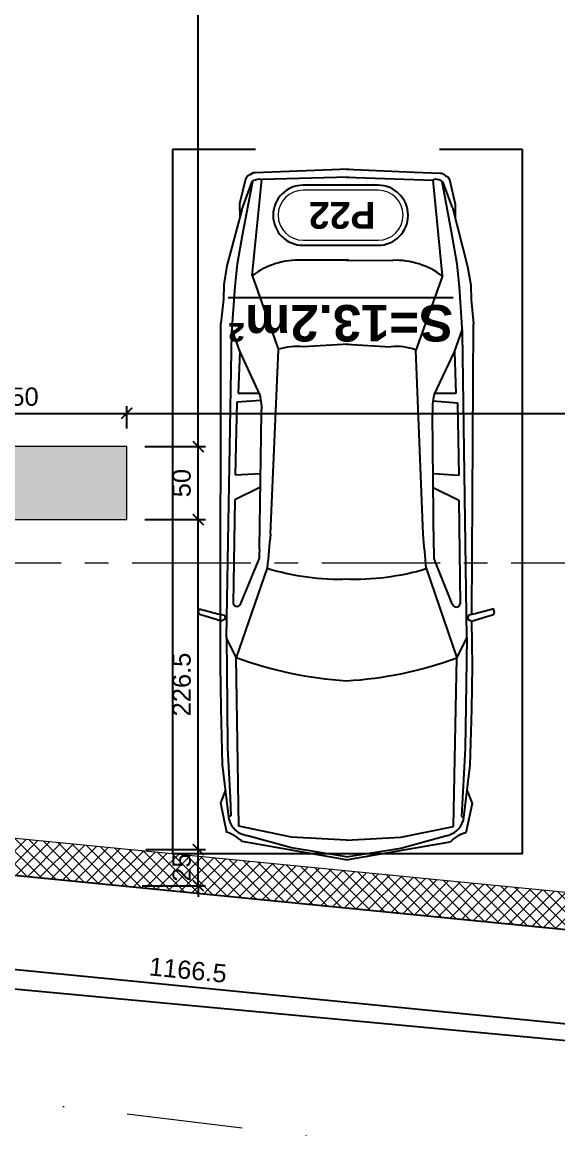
# Model space of a CAD drawing. Header units: centimetres. Extents: x 60496 to 66049, y -55119 to -48212.
# Drawn here: x 61366 to 61734, y -54485 to -53726 of the extents above; entities that cross this region are included whole.
import ezdxf
from ezdxf.enums import TextEntityAlignment as Align

# ---------------------------------------------------------------- set-up
doc = ezdxf.new("R2010")
doc.units = ezdxf.units.CM
doc.header["$LTSCALE"] = 50
doc.header["$MEASUREMENT"] = 0
for name, pattern in [('AXES', [2, 1.25, -0.25, 0.25, -0.25]), ('CACHE', [0.375, 0.25, -0.125]), ('CONTINU', [0]), ('Dot & Dashed', [335.138881, 158.75, -88.194444, 0, -88.194437])]:
    doc.linetypes.add(name, pattern=pattern)
doc.layers.get('0').update_dxf_attribs({"color": 8})
for name, color, linetype in [('AXES', 10, 'AXES'), ('BETON COUPE', 3, 'CONTINU'), ('BORD', 5, 'Continuous'), ('COTE 50ème', 1, 'Continuous'), ('FINI', 251, 'Continuous'), ('PILIER', 7, 'Continuous'), ('TEXTE', 7, 'Continuous')]:
    doc.layers.add(name, color=color, linetype=linetype)
for name, color, linetype, lineweight in [('BETON CACHE', 4, 'CACHE', 5), ('BETON HACHURE', 253, 'Continuous', 13), ('EXISTANT COUPE', 251, 'Continuous', 40), ('MACONNERIE COUPE', 7, 'Continuous', 30)]:
    doc.layers.add(name, color=color, linetype=linetype, lineweight=lineweight)
doc.layers.add('New_2D Drafting - General_Pen_No__4', color=252, linetype='Continuous', lineweight=13, true_color=0x696969)
doc.layers.add('PREFA MUR SUP TRAME', color=7, linetype='Continuous', true_color=0xd7c7ff)
doc.styles.add('BRMNAMES', font='swisseb.ttf', dxfattribs={"height": 20})
doc.styles.add('RS_TEXT_1.50', font='arial.ttf', dxfattribs={"height": 12.5})
doc.styles.add('RS_TXT_50', font='arial.ttf', dxfattribs={"height": 12.5})
doc.dimstyles.new('RS_50CM_LINEAIRE', dxfattribs={"dimscale": 5, "dimtxt": 12.5, "dimasz": 1.5, "dimexe": 1, "dimexo": 2.5, "dimgap": 1, "dimtad": 1, "dimdec": 1, "dimrnd": 0.5, "dimdsep": 46, "dimtxsty": 'RS_TXT_50', "dimblk1": 'ARCHTICK', "dimblk2": 'ARCHTICK', "dimsah": 1, "dimcen": 2.5, "dimdle": 1, "dimclrt": 4, "dimadec": 0, "dimazin": 2, "dimtfac": 1, "dimtdec": 1, "dimtix": 1, "dimtmove": 2, "dimatfit": 3, "dimfxl": 1, "dimtolj": 1, "dimtzin": 0, "dimarcsym": 0})

# ---------------------------------------------------------------- blocks, each defined once
blk = doc.blocks.new('A$Ce9568e5d')
at = {"layer": 'AXES', "lineweight": 5, "ltscale": 1.3}
blk.add_line((3195, -3235), (-1985, -3235), dxfattribs=at)
blk = doc.blocks.new('_ArchTick')
at = {"color": 0, "linetype": 'ByBlock', "const_width": 0.15}
blk.add_lwpolyline([(-0.5, -0.5), (0.5, 0.5)], dxfattribs=at)
blk = doc.blocks.new('*D1207')
at = {"layer": 'COTE 50ème', "color": 0, "lineweight": -2, "ltscale": 0.5, "transparency": 16777216}
for p, q in [((61487.01, -54293.67), (61487.01, -54286.17)), ((61451.03, -54293.67), (61492.01, -54293.67)), ((61487.01, -54318.55), (61487.01, -54293.67)), ((61448.59, -54318.55), (61492.01, -54318.55)), ((61487.01, -54318.55), (61487.01, -54326.05))]:
    blk.add_line(p, q, dxfattribs=at)
at = {"layer": 'Defpoints', "color": 0, "ltscale": 0.5, "transparency": 16777216}
for p in [(61438.53, -54293.67), (61487.01, -54293.67), (61436.09, -54318.55)]:
    blk.add_point(p, dxfattribs=at)
at = {"layer": 'COTE 50ème', "color": 0, "lineweight": -2, "ltscale": 0.5, "transparency": 16777216, "xscale": 7.5, "yscale": 7.5, "zscale": 7.5}
for p, rotation in [((61487.01, -54293.67), 270), ((61487.01, -54318.55), 90)]:
    blk.add_blockref('_ArchTick', p, dxfattribs=dict(at, rotation=rotation))
at = {"layer": 'COTE 50ème', "color": 4, "ltscale": 0.5, "transparency": 16777216, "insert": (61475.63, -54306.11), "char_height": 12.5, "attachment_point": 5, "rotation": 90, "style": 'RS_TXT_50'}
blk.add_mtext('\\A1;25', dxfattribs=at)
blk = doc.blocks.new('*D1208')
at = {"layer": 'COTE 50ème', "color": 0, "lineweight": -2, "ltscale": 0.5, "transparency": 16777216}
for p, q in [((61487.01, -54298.67), (61487.01, -54062.36)), ((61450.45, -54067.36), (61492.01, -54067.36)), ((61451.03, -54293.67), (61492.01, -54293.67))]:
    blk.add_line(p, q, dxfattribs=at)
at = {"layer": 'Defpoints', "color": 0, "ltscale": 0.5, "transparency": 16777216}
for p in [(61437.95, -54067.36), (61487.01, -54067.36), (61438.53, -54293.67)]:
    blk.add_point(p, dxfattribs=at)
at = {"layer": 'COTE 50ème', "color": 0, "lineweight": -2, "ltscale": 0.5, "transparency": 16777216, "xscale": 7.5, "yscale": 7.5, "zscale": 7.5}
for p, rotation in [((61487.01, -54067.36), 90), ((61487.01, -54293.67), 270)]:
    blk.add_blockref('_ArchTick', p, dxfattribs=dict(at, rotation=rotation))
at = {"layer": 'COTE 50ème', "color": 4, "ltscale": 0.5, "transparency": 16777216, "insert": (61475.63, -54180.52), "char_height": 12.5, "attachment_point": 5, "rotation": 90, "style": 'RS_TXT_50'}
blk.add_mtext('\\A1;226.5', dxfattribs=at)
blk = doc.blocks.new('*D1209')
at = {"layer": 'COTE 50ème', "color": 0, "lineweight": -2, "ltscale": 0.5, "transparency": 16777216}
for p, q in [((61487.01, -54072.36), (61487.01, -54012.36)), ((61450.45, -54017.36), (61492.01, -54017.36)), ((61450.45, -54067.36), (61492.01, -54067.36))]:
    blk.add_line(p, q, dxfattribs=at)
at = {"layer": 'Defpoints', "color": 0, "ltscale": 0.5, "transparency": 16777216}
for p in [(61437.95, -54017.36), (61487.01, -54017.36), (61437.95, -54067.36)]:
    blk.add_point(p, dxfattribs=at)
at = {"layer": 'COTE 50ème', "color": 0, "lineweight": -2, "ltscale": 0.5, "transparency": 16777216, "xscale": 7.5, "yscale": 7.5, "zscale": 7.5}
for p, rotation in [((61487.01, -54017.36), 90), ((61487.01, -54067.36), 270)]:
    blk.add_blockref('_ArchTick', p, dxfattribs=dict(at, rotation=rotation))
at = {"layer": 'COTE 50ème', "color": 4, "ltscale": 0.5, "transparency": 16777216, "insert": (61475.63, -54042.36), "char_height": 12.5, "attachment_point": 5, "rotation": 90, "style": 'RS_TXT_50'}
blk.add_mtext('\\A1;50', dxfattribs=at)
blk = doc.blocks.new('*D1210')
at = {"layer": 'COTE 50ème', "color": 0, "lineweight": -2, "ltscale": 0.5, "transparency": 16777216}
for p, q in [((61450.45, -53373.36), (61492.01, -53373.36)), ((61487.01, -54022.36), (61487.01, -53368.36)), ((61450.45, -54017.36), (61492.01, -54017.36))]:
    blk.add_line(p, q, dxfattribs=at)
at = {"layer": 'Defpoints', "color": 0, "ltscale": 0.5, "transparency": 16777216}
for p in [(61437.95, -53373.36), (61487.01, -53373.36), (61437.95, -54017.36)]:
    blk.add_point(p, dxfattribs=at)
at = {"layer": 'COTE 50ème', "color": 0, "lineweight": -2, "ltscale": 0.5, "transparency": 16777216, "xscale": 7.5, "yscale": 7.5, "zscale": 7.5}
for p, rotation in [((61487.01, -53373.36), 90), ((61487.01, -54017.36), 270)]:
    blk.add_blockref('_ArchTick', p, dxfattribs=dict(at, rotation=rotation))
at = {"layer": 'COTE 50ème', "color": 4, "ltscale": 0.5, "transparency": 16777216, "insert": (61475.63, -53695.36), "char_height": 12.5, "attachment_point": 5, "rotation": 90, "style": 'RS_TXT_50'}
blk.add_mtext('\\A1;644', dxfattribs=at)
blk = doc.blocks.new('*D1017')
at = {"layer": 'COTE 50ème', "color": 0, "lineweight": -2, "ltscale": 0.5, "transparency": 16777216}
for p, q in [((61287.95, -54004.86), (61287.95, -53989.51)), ((61437.95, -54004.86), (61437.95, -53989.51)), ((61282.95, -53994.51), (61442.95, -53994.51))]:
    blk.add_line(p, q, dxfattribs=at)
at = {"layer": 'Defpoints', "color": 0, "ltscale": 0.5, "transparency": 16777216}
for p in [(61437.95, -53994.51), (61287.95, -54017.36), (61437.95, -54017.36)]:
    blk.add_point(p, dxfattribs=at)
at = {"layer": 'COTE 50ème', "color": 0, "lineweight": -2, "ltscale": 0.5, "transparency": 16777216, "xscale": 7.5, "yscale": 7.5, "zscale": 7.5, "rotation": 180}
blk.add_blockref('_ArchTick', (61287.95, -53994.51), dxfattribs=at)
at = {"layer": 'COTE 50ème', "color": 0, "lineweight": -2, "ltscale": 0.5, "transparency": 16777216, "xscale": 7.5, "yscale": 7.5, "zscale": 7.5}
blk.add_blockref('_ArchTick', (61437.95, -53994.51), dxfattribs=at)
at = {"layer": 'COTE 50ème', "color": 4, "ltscale": 0.5, "transparency": 16777216, "insert": (61362.95, -53983.13), "char_height": 12.5, "attachment_point": 5, "style": 'RS_TXT_50'}
blk.add_mtext('\\A1;150', dxfattribs=at)
blk = doc.blocks.new('*D1018')
at = {"layer": 'COTE 50ème', "color": 0, "lineweight": -2, "ltscale": 0.5, "transparency": 16777216}
for p, q in [((61437.95, -54004.86), (61437.95, -53989.51)), ((62067.95, -54004.86), (62067.95, -53989.51)), ((61432.95, -53994.51), (62072.95, -53994.51))]:
    blk.add_line(p, q, dxfattribs=at)
at = {"layer": 'Defpoints', "color": 0, "ltscale": 0.5, "transparency": 16777216}
for p in [(62067.95, -53994.51), (61437.95, -54017.36), (62067.95, -54017.36)]:
    blk.add_point(p, dxfattribs=at)
at = {"layer": 'COTE 50ème', "color": 0, "lineweight": -2, "ltscale": 0.5, "transparency": 16777216, "xscale": 7.5, "yscale": 7.5, "zscale": 7.5, "rotation": 180}
blk.add_blockref('_ArchTick', (61437.95, -53994.51), dxfattribs=at)
at = {"layer": 'COTE 50ème', "color": 0, "lineweight": -2, "ltscale": 0.5, "transparency": 16777216, "xscale": 7.5, "yscale": 7.5, "zscale": 7.5}
blk.add_blockref('_ArchTick', (62067.95, -53994.51), dxfattribs=at)
at = {"layer": 'COTE 50ème', "color": 4, "ltscale": 0.5, "transparency": 16777216, "insert": (61752.95, -53983.12), "char_height": 12.5, "attachment_point": 5, "style": 'RS_TXT_50'}
blk.add_mtext('\\A1;630', dxfattribs=at)
blk = doc.blocks.new('*D920')
at = {"layer": 'COTE 50ème', "color": 0, "lineweight": -2, "ltscale": 0.5, "transparency": 16777216}
for p, q in [((60903.48, -54278.81), (60897.89, -54335.75)), ((62064.16, -54445.26), (60893.4, -54330.28)), ((62066.73, -54367.92), (62058.7, -54449.74))]:
    blk.add_line(p, q, dxfattribs=at)
at = {"layer": 'Defpoints', "color": 0, "ltscale": 0.5, "transparency": 16777216}
for p in [(60904.71, -54266.37), (60898.38, -54330.77), (62067.95, -54355.48)]:
    blk.add_point(p, dxfattribs=at)
at = {"layer": 'COTE 50ème', "color": 0, "lineweight": -2, "ltscale": 0.5, "transparency": 16777216, "xscale": 7.5, "yscale": 7.5, "zscale": 7.5}
for p, rotation in [((60898.38, -54330.77), 174.3913441653857), ((62059.19, -54444.77), 354.3913441653856)]:
    blk.add_blockref('_ArchTick', p, dxfattribs=dict(at, rotation=rotation))
at = {"layer": 'COTE 50ème', "color": 4, "ltscale": 0.5, "transparency": 16777216, "insert": (61479.9, -54376.44), "char_height": 12.5, "attachment_point": 5, "rotation": 354.39134, "style": 'RS_TXT_50'}
blk.add_mtext('\\A1;1166.5', dxfattribs=at)
blk = doc.blocks.new('*D925')
at = {"layer": 'COTE 50ème', "color": 0, "lineweight": -2, "ltscale": 0.5, "transparency": 16777216}
for p, q in [((60878.66, -54276.37), (60871.89, -54348.84)), ((65690.38, -54793.92), (60867.38, -54343.4)), ((65691.71, -54725.96), (65684.94, -54798.43))]:
    blk.add_line(p, q, dxfattribs=at)
at = {"layer": 'Defpoints', "color": 0, "ltscale": 0.5, "transparency": 16777216}
for p in [(60879.82, -54263.92), (60872.35, -54343.86), (65692.87, -54713.51)]:
    blk.add_point(p, dxfattribs=at)
at = {"layer": 'COTE 50ème', "color": 0, "lineweight": -2, "ltscale": 0.5, "transparency": 16777216, "xscale": 7.5, "yscale": 7.5, "zscale": 7.5}
for p, rotation in [((60872.35, -54343.86), 174.6634725925406), ((65685.4, -54793.45), 354.6634725925406)]:
    blk.add_blockref('_ArchTick', p, dxfattribs=dict(at, rotation=rotation))
at = {"layer": 'COTE 50ème', "color": 4, "ltscale": 0.5, "transparency": 16777216, "insert": (63279.94, -54557.32), "char_height": 12.5, "attachment_point": 5, "rotation": 354.66347, "style": 'RS_TXT_50'}
blk.add_mtext('\\A1;4834', dxfattribs=at)
blk = doc.blocks.new('PILIER')
at = {"color": 252}
blk.add_lwpolyline([(1.563, 1.2), (-1.437, 1.2, 1), (-1.437, -1.2), (1.563, -1.2, 1), (1.563, 1.2, -1)], format="xyb", dxfattribs=at)
at = {"color": 10, "lineweight": 20}
blk.add_lwpolyline([(1.563, 1), (-1.437, 1, 1), (-1.437, -1), (1.563, -1, 1)], format="xyb", close=True, dxfattribs=at)
at = {"color": 7, "style": 'BRMNAMES'}
blk.add_attdef('PILIER_TEXTE', text='', height=1.076, dxfattribs=at).set_placement((0, 0), align=Align.MIDDLE_CENTER)

msp = doc.modelspace()

# ---------------------------------------------------------------- hatches: boundary and pattern name
at = {"layer": 'BETON HACHURE', "transparency": 33554585}
h = msp.add_hatch(dxfattribs=at)
h.set_pattern_fill('ANSI37', color=256, scale=50, angle=270, style=0)
h.set_pattern_definition([(315, (-1160.4855, 19655.393), (4.4194174, 4.4194174), []), (45, (-1160.4855, 19655.393), (-4.4194174, 4.4194174), [])])
h.paths.add_polyline_path([(62772.95, -51847.22), (62797.95, -51847.22), (62797.95, -52172.22), (62772.95, -52172.22)], flags=0)
h.paths.add_polyline_path([(62772.95, -51847.22), (62797.95, -51847.22), (62797.95, -52172.22), (62772.95, -52172.22)], flags=0)
h.paths.add_polyline_path([(64952.95, -51987.36), (64952.95, -52037.36), (65032.95, -52037.36), (65032.95, -51987.36)], flags=0)
h.paths.add_polyline_path([(64572.95, -51987.36), (64572.95, -52037.36), (64652.95, -52037.36), (64652.95, -51987.36)], flags=0)
edge = h.paths.add_edge_path(flags=0)
edge.add_arc((64612.95, -50672.36), 40, 0, 360)
edge = h.paths.add_edge_path(flags=0)
edge.add_arc((64612.95, -49997.36), 40, 0, 360)
edge = h.paths.add_edge_path(flags=0)
edge.add_arc((64612.95, -51272.36), 40, 0, 360)
h.paths.add_polyline_path([(65692.87, -49527.22), (61269.11, -49527.22), (60879.82, -54263.92), (65445.45, -54713.51), (65692.87, -54713.51)])
edge = h.paths.add_edge_path(flags=0)
edge.add_arc((64612.95, -51272.36), 40, 0, 360)
h.paths.add_polyline_path([(63397.95, -49552.22), (63397.95, -49972.36), (63422.95, -49972.36), (63422.95, -49552.22), (64992.96, -49552.22), (64992.95, -51312.36), (65032.95, -51312.36), (65032.95, -49552.22), (65667.87, -49552.22), (65667.87, -53452.22), (65032.95, -53452.22), (65032.95, -52057.36), (64992.95, -52057.36), (64992.95, -53477.22), (65667.87, -53477.22), (65667.87, -54685.93), (65459.18, -54688.51), (64660.45, -54610.07), (64660.45, -54122.36), (64635.45, -54122.36), (64635.45, -54607.62), (63330.45, -54479.46), (63330.45, -54122.36), (63305.45, -54122.36), (63305.45, -54477.01), (62117.95, -54360.39), (62117.95, -54122.36), (62067.95, -54122.36), (62067.95, -54355.48), (60906.75, -54241.45), (61082.14, -52107.36), (61287.95, -52107.36), (61287.95, -52057.36), (61086.25, -52057.36), (61088.1, -52037.36), (61287.95, -52037.36), (61287.95, -51987.36), (61092.01, -51987.36), (61148.71, -51297.36), (61287.95, -51297.36), (61287.95, -51247.36), (61152.82, -51247.36), (61198.03, -50697.36), (61287.95, -50697.36), (61287.95, -50647.36), (61202.13, -50647.36), (61292.14, -49552.22), (62070.45, -49552.22), (62070.45, -49972.36), (62095.45, -49972.36), (62095.45, -49552.22)], flags=16)
h.paths.add_polyline_path([(64572.95, -51232.36), (64572.95, -51312.36), (64652.95, -51312.36), (64652.95, -51232.36)], flags=0)
at = {"layer": 'New_2D Drafting - General_Pen_No__4', "linetype": 'Continuous', "lineweight": 0, "true_color": 0xc7c8ca, "transparency": 33554546}
h = msp.add_hatch(color=9, dxfattribs=at)
edge = h.paths.add_edge_path()
edge.add_line((64367.95, -51124.86), (64367.95, -50634.86))
edge.add_arc((63907.95, -50634.86), 460, 0, 90)
edge.add_line((63907.95, -50174.86), (62122.95, -50174.86))
edge.add_arc((62122.95, -50634.86), 460, 90, 180)
edge.add_line((61662.95, -50634.86), (61662.95, -53323.54))
edge.add_arc((62122.95, -53323.54), 460, 180, 266.91954)
edge.add_line((62098.23, -53782.88), (64199.36, -53895.95))
edge.add_line((64199.36, -53895.95), (64906.1, -53933.99))
edge.add_arc((64899.76, -54067.76), 133.92, 4.03594, 87.28895, ccw=False)
edge.add_line((65033.35, -54058.33), (65587.47, -54035.81))
edge.add_arc((64922.41, -54349.93), 735.52, 25.28163, 89.98749)
edge.add_line((64922.57, -53614.41), (64699.15, -53602.39))
edge.add_arc((64717.95, -53252.89), 350, 180, 266.91954, ccw=False)
edge.add_line((64367.95, -53252.89), (64367.95, -52144.86))
edge.add_arc((64717.95, -52144.86), 350, 90, 180, ccw=False)
edge.add_line((64717.95, -51794.86), (64722.95, -51794.86))
edge.add_arc((64722.95, -52144.86), 350, 6.15064, 90, ccw=False)
edge.add_line((65070.94, -52107.36), (65667.87, -52107.36))
edge.add_line((65667.87, -52107.36), (65667.87, -49527.22))
edge.add_line((65667.87, -49527.22), (65072.95, -49527.22))
edge.add_line((65072.95, -49527.22), (65072.95, -51124.86))
edge.add_arc((64722.95, -51124.86), 350, -90, 0, ccw=False)
edge.add_line((64722.95, -51474.86), (64717.95, -51474.86))
edge.add_arc((64717.95, -51124.86), 350, 180, 270, ccw=False)
edge = h.paths.add_edge_path(flags=16)
edge.add_arc((63697.95, -53198), 350, -93.08046, 0, ccw=False)
edge.add_line((63679.15, -53547.49), (62314.15, -53474.03))
edge.add_arc((62332.95, -53124.54), 350, 180, 266.91954, ccw=False)
edge.add_line((61982.95, -53124.54), (61982.95, -50844.86))
edge.add_arc((62332.95, -50844.86), 350, 90, 180, ccw=False)
edge.add_line((62332.95, -50494.86), (63697.95, -50494.86))
edge.add_arc((63697.95, -50844.86), 350, 0, 90, ccw=False)
edge.add_line((64047.95, -50844.86), (64047.95, -53198))
at = {"layer": 'PREFA MUR SUP TRAME'}
h = msp.add_hatch(color=256, dxfattribs=at)
h.paths.add_polyline_path([(63827.95, -51987.36), (63827.95, -52037.36), (63907.95, -52037.36), (63907.95, -51987.36)])
h.paths.add_polyline_path([(62117.95, -52412.36), (62097.95, -52412.36), (62097.95, -52087.36), (62542.95, -52087.36), (62542.95, -52412.36), (62522.95, -52412.36), (62522.95, -52107.36), (62332.95, -52107.36), (62332.95, -52412.36), (62307.95, -52412.36), (62307.95, -52107.36), (62117.95, -52107.36)])
h.paths.add_polyline_path([(62117.95, -52797.36), (62067.95, -52797.36), (62067.95, -52927.36), (62117.95, -52927.36)])
h.paths.add_polyline_path([(61437.95, -52847.36), (61437.95, -52797.36), (61287.95, -52797.36), (61287.95, -52847.36)])
h.paths.add_polyline_path([(61437.95, -53373.36), (61437.95, -53323.36), (61287.95, -53323.36), (61287.95, -53373.36)])
h.paths.add_polyline_path([(62117.95, -53222.36), (62067.95, -53222.36), (62067.95, -53372.36), (62117.95, -53372.36)])
h.paths.add_polyline_path([(62117.95, -53972.36), (62067.95, -53972.36), (62067.95, -54122.36), (62117.95, -54122.36)])
h.paths.add_polyline_path([(61437.95, -54067.36), (61437.95, -54017.36), (61287.95, -54017.36), (61287.95, -54067.36)])
h.paths.add_polyline_path([(61437.95, -52107.36), (61437.95, -52057.36), (61287.95, -52057.36), (61287.95, -52107.36)])
edge = h.paths.add_edge_path()
edge.add_arc((63867.95, -51272.36), 40, 0, 360)
edge = h.paths.add_edge_path()
edge.add_arc((63867.95, -50672.36), 40, 0, 360)
edge = h.paths.add_edge_path()
edge.add_arc((63987.95, -49997.36), 40, 0, 360)
h.paths.add_polyline_path([(62522.95, -53323.39), (62572.95, -53323.39), (62572.95, -53397.39), (62522.95, -53397.39)])

# ---------------------------------------------------------------- linework, layer by layer
at = {"layer": 'BETON CACHE', "color": 232, "linetype": 'Dot & Dashed', "ltscale": 0.01}
msp.add_lwpolyline([(65493.58, -54847.46), (64180.34, -54807.71), (60833.09, -54401.92), (61234.19, -49521.26), (64883.47, -49407.74), (65472.87, -49414.31)], close=True, dxfattribs=at)
at = {"layer": 'BETON COUPE', "lineweight": 5}
for points in [[(65692.87, -49527.22), (61269.11, -49527.22), (60879.82, -54263.92), (65445.45, -54713.51), (65692.87, -54713.51)], [(61437.95, -54067.36), (61437.95, -54017.36), (61287.95, -54017.36), (61287.95, -54067.36)]]:
    msp.add_lwpolyline(points, close=True, dxfattribs=at)
msp.add_lwpolyline([(63305.45, -54477.01), (62117.95, -54360.39), (62117.95, -54122.36), (62067.95, -54122.36), (62067.95, -54355.48), (60906.75, -54241.45), (61082.14, -52107.36), (61287.95, -52107.36), (61287.95, -52057.36), (61086.25, -52057.36), (61087.9, -52037.35), (61287.95, -52037.36), (61287.95, -51987.36), (61092.01, -51987.36), (61148.71, -51297.36), (61287.95, -51297.36), (61287.95, -51247.36)], dxfattribs=at)
at = {"layer": 'BORD'}
msp.add_lwpolyline([(65692.87, -52048.35), (61061.91, -52048.35), (60879.82, -54263.92), (65445.45, -54713.51), (65692.87, -54713.51)], close=True, dxfattribs=at)
at = {"layer": 'EXISTANT COUPE', "lineweight": 5}
msp.add_lwpolyline([(61662.95, -50634.86), (61662.95, -53323.54, 0.398553), (62098.23, -53782.88), (64199.36, -53895.95), (64906.1, -53933.99, -0.380129), (65033.35, -54058.33), (65587.47, -54035.81, 0.290081), (64922.57, -53614.41), (64699.15, -53602.39, -0.398553), (64367.95, -53252.89), (64367.95, -52144.86, -0.414214), (64717.95, -51794.86), (64722.95, -51794.86, -0.38311), (65070.94, -52107.36), (65627.87, -52107.36), (65627.87, -49527.22)], format="xyb", dxfattribs=at)
at = {"layer": 'FINI'}
for p, q in [((61526.24, -53813.54), (61469.39, -53813.54)), ((61469.39, -53813.54), (61469.39, -54296.7)), ((61709.39, -53813.54), (61652.55, -53813.54)), ((61709.39, -54296.7), (61709.39, -53813.54)), ((61522.48, -53830.99), (61520.66, -53831.93)), ((61524.75, -53829.6), (61522.48, -53830.99)), ((61526.13, -53829.58), (61524.75, -53829.6)), ((61543.41, -53828.95), (61526.13, -53829.58)), ((61590.37, -53827.13), (61543.41, -53828.95)), ((61588.41, -53827.12), (61635.37, -53829.14)), ((61635.37, -53829.14), (61652.65, -53829.84)), ((61652.65, -53829.84), (61654.02, -53829.86)), ((61654.02, -53829.86), (61656.29, -53831.27)), ((61656.29, -53831.27), (61658.1, -53832.21)), ((61519.31, -53833.77), (61515.38, -53850.73)), ((61516.8, -53854.83), (61523.9, -53835.55)), ((61517.44, -53872.2), (61524.43, -53835.19)), ((61520.66, -53831.93), (61519.31, -53833.77)), ((61523.9, -53835.55), (61525.27, -53834.62)), ((61523.95, -53900), (61530.67, -53834.22)), ((61525.27, -53834.62), (61526.63, -53834.15)), ((61526.63, -53834.15), (61528.91, -53833.67)), ((61528.91, -53833.67), (61530.67, -53834.22)), ((61590.36, -53832.42), (61530.67, -53834.22)), ((61588.4, -53832.42), (61648.09, -53834.47)), ((61649.85, -53833.92), (61648.09, -53834.47)), ((61654.53, -53900.27), (61648.09, -53834.47)), ((61652.13, -53834.41), (61649.85, -53833.92)), ((61653.49, -53834.89), (61652.13, -53834.41)), ((61654.85, -53835.82), (61653.49, -53834.89)), ((61661.16, -53872.5), (61654.33, -53835.46)), ((61661.45, -53853.3), (61654.85, -53835.82)), ((61658.1, -53832.21), (61659.45, -53834.06)), ((61659.45, -53834.06), (61663.31, -53851.04)), ((61515.38, -53850.73), (61515.48, -53859.85)), ((61661.45, -53853.3), (61671.81, -53893.69)), ((61663.31, -53851.04), (61663.17, -53860.03)), ((61516.8, -53854.83), (61506.7, -53893.35)), ((61514, -53891.9), (61517.44, -53872.2)), ((61664.52, -53892.21), (61661.16, -53872.5)), ((61512.34, -53907.46), (61514, -53891.9)), ((61590.24, -53889.51), (61558.13, -53889.44)), ((61588.28, -53889.51), (61620.4, -53889.57)), ((61506.7, -53893.35), (61504.55, -53906.17)), ((61666.11, -53907.78), (61664.52, -53892.21)), ((61671.81, -53893.69), (61673.91, -53906.53)), ((61504.55, -53906.17), (61504.2, -53916.24)), ((61523.97, -53899.86), (61542.09, -53950.94)), ((61654.52, -53900.13), (61636.18, -53951.13)), ((61673.91, -53906.53), (61674.21, -53916.59)), ((61509.94, -53939.04), (61512.34, -53907.46)), ((61668.38, -53939.37), (61666.11, -53907.78)), ((61504.2, -53916.24), (61502.56, -53932.72)), ((61674.21, -53916.59), (61675.8, -53933.08)), ((61502.36, -54167.29), (61502.56, -53932.72)), ((61515.57, -53951.94), (61510.13, -53936.53)), ((61662.7, -53952.25), (61668.2, -53936.86)), ((61674.64, -54131.97), (61675.8, -53933.08)), ((61506.27, -54148.04), (61509.94, -53939.04)), ((61671.19, -54148.38), (61668.38, -53939.37)), ((61515.57, -53951.94), (61514.45, -53980.59)), ((61529.3, -53981.68), (61515.57, -53951.94)), ((61536.53, -54077.17), (61542.09, -53950.94)), ((61590.14, -53947.03), (61559.07, -53948.85)), ((61588.15, -53947.03), (61619.21, -53948.98)), ((61641.22, -54077.38), (61636.18, -53951.13)), ((61648.85, -53981.92), (61662.7, -53952.25)), ((61662.7, -53952.25), (61663.7, -53980.89)), ((61514.45, -53980.59), (61528.68, -53980.61)), ((61663.7, -53980.89), (61649.34, -53980.86)), ((61513.38, -53986.95), (61512.21, -54036.8)), ((61530.15, -53985.78), (61513.38, -53986.95)), ((61647.98, -53986.03), (61664.75, -53987.26)), ((61664.75, -53987.26), (61665.71, -54037.12)), ((61529.08, -54086.7), (61530.33, -53994.41)), ((61648.63, -54086.95), (61647.76, -53994.65)), ((61512.21, -54036.8), (61529.77, -54035.81)), ((61665.71, -54037.12), (61648.15, -54036.05)), ((61529.65, -54045.09), (61512.18, -54053.78)), ((61648.24, -54045.33), (61665.67, -54054.1)), ((61512.18, -54053.78), (61510.97, -54124.85)), ((61665.67, -54054.1), (61666.59, -54125.17)), ((61516.27, -54124.86), (61528, -54096.24)), ((61661.28, -54125.16), (61649.67, -54096.5)), ((61534.36, -54100.5), (61513.01, -54161.98)), ((61643.3, -54100.73), (61664.39, -54162.3)), ((61487.12, -54130.93), (61487.71, -54128.67)), ((61487.56, -54132.3), (61487.12, -54130.93)), ((61488.47, -54132.77), (61487.56, -54132.3)), ((61487.6, -54128.64), (61500.37, -54131.98)), ((61491.66, -54133.72), (61488.47, -54132.77)), ((61499.87, -54136.09), (61491.66, -54133.72)), ((61500.37, -54131.98), (61504.93, -54132.95)), ((61502.69, -54132.47), (61502.7, -54131.97)), ((61504.93, -54132.95), (61505.37, -54134.78)), ((61505.37, -54134.78), (61505.36, -54135.7)), ((61672.41, -54132.95), (61671.97, -54134.78)), ((61671.97, -54134.78), (61671.98, -54135.7)), ((61676.97, -54131.98), (61672.41, -54132.95)), ((61674.65, -54132.47), (61674.64, -54131.97)), ((61689.73, -54128.64), (61676.97, -54131.98)), ((61677.47, -54136.09), (61685.67, -54133.72)), ((61685.67, -54133.72), (61688.86, -54132.77)), ((61688.86, -54132.77), (61689.77, -54132.3)), ((61690.22, -54130.93), (61689.63, -54128.67)), ((61689.77, -54132.3), (61690.22, -54130.93)), ((61502.6, -54137.04), (61499.87, -54136.09)), ((61505.36, -54135.7), (61502.6, -54137.04)), ((61671.98, -54135.7), (61674.74, -54137.04)), ((61675.02, -54167.64), (61674.69, -54137.04)), ((61674.74, -54137.04), (61677.47, -54136.09)), ((61506.27, -54148.04), (61506.78, -54195.13)), ((61513.01, -54161.98), (61506.27, -54148.42)), ((61664.39, -54162.3), (61671.19, -54148.76)), ((61671.19, -54148.38), (61670.49, -54195.47)), ((61514.9, -54277.62), (61513.01, -54161.98)), ((61662.03, -54277.92), (61664.39, -54162.3)), ((61502.68, -54197), (61502.36, -54167.29)), ((61674.57, -54197.36), (61675.02, -54167.64)), ((61506.78, -54195.13), (61507.09, -54223.93)), ((61670.49, -54195.47), (61670.06, -54224.27)), ((61503.56, -54235.4), (61502.68, -54197)), ((61673.54, -54235.75), (61674.57, -54197.36)), ((61507.09, -54223.93), (61508.83, -54258.21)), ((61670.06, -54224.27), (61668.17, -54258.54)), ((61508.08, -54273.3), (61503.56, -54235.4)), ((61668.86, -54273.64), (61673.54, -54235.75)), ((61505.67, -54253.07), (61502.2, -54261.68)), ((61671.36, -54253.41), (61674.79, -54262.04)), ((61502.2, -54261.68), (61506.4, -54281.84)), ((61508.83, -54258.21), (61509.43, -54270.55)), ((61668.17, -54258.54), (61667.53, -54270.87)), ((61674.79, -54262.04), (61670.5, -54282.18)), ((61509.43, -54270.55), (61507.85, -54271.35)), ((61667.53, -54270.87), (61669.1, -54271.69)), ((61550.95, -54285.12), (61514.9, -54277.62)), ((61625.94, -54285.27), (61662.03, -54277.92)), ((61550.93, -54292.54), (61520.19, -54283.99)), ((61588.44, -54287.22), (61550.95, -54285.12)), ((61588.44, -54287.22), (61625.94, -54285.27)), ((61625.93, -54292.7), (61656.71, -54284.28)), ((61588.41, -54300.8), (61517, -54288.23)), ((61588.42, -54298.7), (61550.93, -54292.54)), ((61588.41, -54300.8), (61659.88, -54288.53)), ((61588.42, -54298.7), (61625.93, -54292.7)), ((61709.39, -54296.7), (61469.39, -54296.7))]:
    msp.add_line(p, q, dxfattribs=at)
for centre, major_axis, ratio, start_param, end_param in [((61556.06, -53942.77), (-0.57, 53.36), 1, -0.04965, 0.632628), ((61622.25, -53942.91), (-0.48, 53.36), 1, -0.656582, 0.025696), ((61554.72, -53992.78), (-0.78, -44.14), 1, 3.06056, 3.452838), ((61623.38, -53992.92), (-1.25, -44.24), 0.85675, 2.830193, 3.284587), ((61495.62, -53990.82), (-0.83, 34.89), 1, 4.585523, 4.953624), ((61682.49, -53991.21), (-0.82, -34.89), 1, 4.466762, 4.834863), ((62624.73, -54190.13), (-1069.03, 232.64), 1, 0.110836, 0.132256), ((60552.56, -54185.85), (-48.28, 1092.99), 1, -1.537057, -1.515637), ((61448.97, -54089.18), (-0.77, -80.15), 0.999999, 1.522288, 1.611465), ((61728.74, -54089.76), (-2.06, -80.13), 1, 4.702988, 4.792166), ((61517.32, -54090.46), (-10.66, 5.81), 1, 3.144817, 3.358791), ((61660.38, -54090.76), (-1.35, 12.07), 1, 1.736829, 1.950804), ((61583.92, -53938.43), (-1.6, -169.78), 1, -0.287391, 0.04404), ((61594.41, -53938.45), (-0.75, -169.79), 1, -0.03434, 0.297091), ((61513.62, -54124.33), (-0.88, 2.56), 1, 1.435807, 4.182632), ((61663.93, -54124.64), (-0.88, 2.56), 1, 1.435807, 4.182632), ((61596.85, -53975.45), (-230.33, 30.21), 0.871542, 1.314587, 1.649297), ((61581.32, -53975.42), (-230.45, -29.26), 0.871538, 1.492296, 1.827005), ((61522.46, -54269.22), (-0.38, -14.94), 1, -1.269219, -0.12741), ((61654.5, -54269.5), (-0.38, 14.94), 1, 3.264527, 4.406336), ((61500.37, -54303.83), (-0.28, -22.79), 1, 2.33652, 2.886122), ((61676.44, -54304.19), (-2.55, 22.65), 1, 0.151456, 0.701058)]:
    msp.add_ellipse(centre, major_axis=major_axis, ratio=ratio, start_param=start_param, end_param=end_param, dxfattribs=at)

# ---------------------------------------------------------------- block references
at = {"layer": 'MACONNERIE COUPE', "lineweight": 5, "ltscale": 0.5}
msp.add_blockref('A$Ce9568e5d', (62617.95, -50862.36), dxfattribs=at)
at = {"layer": 'PILIER', "xscale": 17.145, "yscale": 17.145, "zscale": 17.145, "rotation": 180}
msp.add_blockref('PILIER', (61585.71, -53858.66), dxfattribs=at).add_auto_attribs({'PILIER_TEXTE': 'P22'})

# ---------------------------------------------------------------- texts
at = {"layer": 'TEXTE', "insert": (61584.63, -53932.52), "char_height": 25, "width": 958.4363, "attachment_point": 5, "rotation": 180, "style": 'RS_TEXT_1.50'}
msp.add_mtext('{\\fArial|b1|i0|c0|p34;\\LS=13.2m²}', dxfattribs=at)

# ---------------------------------------------------------------- dimensions: what is measured, and where the dimension line sits
at = {"layer": 'COTE 50ème', "ltscale": 0.5}
for base, p1, p2, angle, picture, middle in [((61487.01, -53373.36), (61437.95, -54017.36), (61437.95, -53373.36), 90, '*D1210', (61475.63, -53695.36)), ((61487.01, -54017.36), (61437.95, -54067.36), (61437.95, -54017.36), 90, '*D1209', (61475.63, -54042.36)), ((61487.01, -54067.36), (61438.53, -54293.67), (61437.95, -54067.36), 90, '*D1208', (61475.63, -54180.52)), ((60898.38, -54330.77), (62067.95, -54355.48), (60904.71, -54266.37), 354.39134, '*D920', (61479.9, -54376.44)), ((61487.01, -54293.67), (61436.09, -54318.55), (61438.53, -54293.67), 90, '*D1207', (61475.63, -54306.11))]:
    dim = msp.add_linear_dim(base=base, p1=p1, p2=p2, angle=angle, dimstyle='RS_50CM_LINEAIRE', dxfattribs=at)
    dim.commit()
    dim.dimension.update_dxf_attribs({"geometry": picture, "text_midpoint": middle})
for base, p1, p2, picture, middle in [((61437.95, -53994.51), (61287.95, -54017.36), (61437.95, -54017.36), '*D1017', (61362.95, -53983.13)), ((62067.95, -53994.51), (61437.95, -54017.36), (62067.95, -54017.36), '*D1018', (61752.95, -53983.12))]:
    dim = msp.add_linear_dim(base=base, p1=p1, p2=p2, dimstyle='RS_50CM_LINEAIRE', dxfattribs=at)
    dim.commit()
    dim.dimension.update_dxf_attribs({"geometry": picture, "text_midpoint": middle})
dim = msp.add_aligned_dim(p1=(65692.87, -54713.51), p2=(60879.82, -54263.92), distance=80.29, dimstyle='RS_50CM_LINEAIRE', dxfattribs=at)
dim.commit()
dim.dimension.update_dxf_attribs({"geometry": '*D925', "text_midpoint": (63279.94, -54557.32)})

doc.saveas('drawing.dxf')
